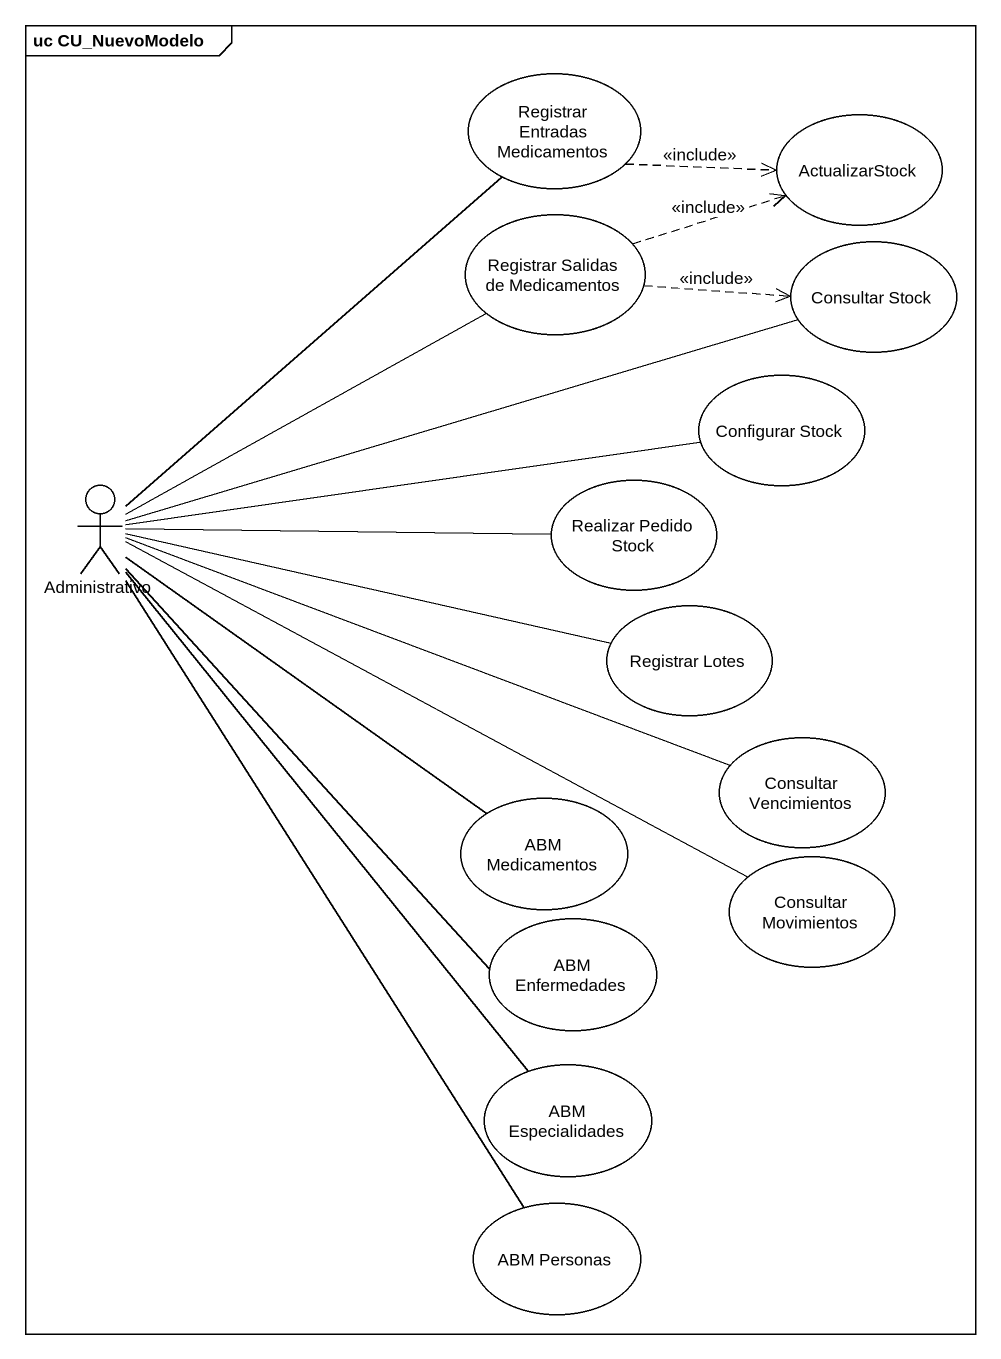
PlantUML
@startuml
mainframe uc CU_NuevoModelo
usecase "Registrar Entradas Medicamentos" as Registrar_Entradas
usecase ActualizarStock
usecase "Registrar Salidas de Medicamentos" as Registrar_Salidas_de
usecase "Consultar Stock" as Consultar_Stock
usecase "Configurar Stock" as Configurar_Stock
actor Administrativo
usecase "Realizar Pedido Stock" as Realizar_Pedido_Stock
usecase "Registrar Lotes" as Registrar_Lotes
usecase "Consultar Vencimientos" as Consultar_Vencimientos
usecase "ABM Medicamentos" as ABM_Medicamentos
usecase "Consultar Movimientos" as Consultar_Movimientos
usecase "ABM Enfermedades" as ABM_Enfermedades
usecase "ABM Especialidades" as ABM_Especialidades
usecase "ABM Personas" as ABM_Personas
Registrar_Entradas .right.> ActualizarStock : <<include>>
Registrar_Salidas_de .right.> ActualizarStock : <<include>>
Registrar_Salidas_de .right.> Consultar_Stock : <<include>>
Administrativo -up- Registrar_Entradas
Administrativo -up- Registrar_Salidas_de
Administrativo -right- Consultar_Stock
Administrativo -right- Configurar_Stock
Administrativo -right- Realizar_Pedido_Stock
Administrativo -right- Registrar_Lotes
Administrativo -right- Consultar_Vencimientos
Administrativo -- ABM_Medicamentos
Administrativo -right- Consultar_Movimientos
Administrativo -- ABM_Enfermedades
Administrativo -- ABM_Especialidades
Administrativo -- ABM_Personas
@enduml
